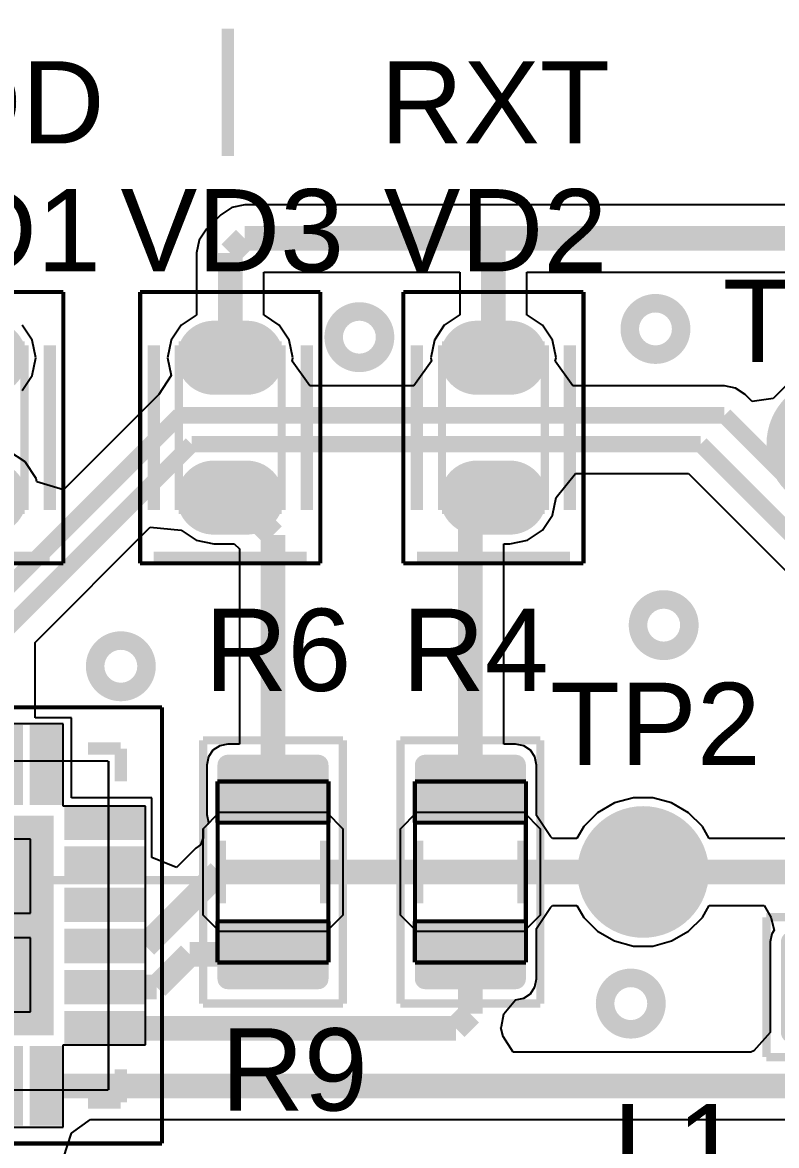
# Model space of a CAD drawing. Header units: inches. Extents: x 34 to 155, y 75 to 134.
# Drawn here: x 77.3 to 86.47, y 99.77 to 113.43 of the extents above; entities that cross this region are included whole.
import ezdxf

# ---------------------------------------------------------------- set-up
doc = ezdxf.new("R2010")
doc.units = ezdxf.units.IN
for name, color, linetype in [('Bottom Layer', 5, 'Continuous'), ('Bottom Solder', 6, 'Continuous'), ('Construction', 216, 'Continuous'), ('Mechanical 13', 56, 'Continuous'), ('Mechanical 15', 56, 'Continuous'), ('Top Layer', 1, 'Continuous'), ('Top Overlay', 2, 'Continuous'), ('Top Paste', 8, 'Continuous'), ('Top Solder', 216, 'Continuous')]:
    doc.layers.add(name, color=color, linetype=linetype)
doc.styles.add('Arial', font='', dxfattribs={"height": 0.2})
doc.styles.get('Arial').set_extended_font_data('Arial')

# ---------------------------------------------------------------- blocks, each defined once
blk = doc.blocks.new('LED_OA2013_080_090_1C2A_98')
at = {"layer": 'Top Layer'}
h = blk.add_hatch(color=1, dxfattribs=at)
edge = h.paths.add_edge_path()
edge.add_arc((-0.85, -0.2), 0.4, 180, 360)
edge.add_line((-0.45, -0.2), (-0.45, 0.2))
edge.add_arc((-0.85, 0.2), 0.4, 0, 180)
edge.add_line((-1.25, 0.2), (-1.25, -0.2))
h = blk.add_hatch(color=1, dxfattribs=at)
edge = h.paths.add_edge_path()
edge.add_arc((0.85, -0.2), 0.4, 180, 360)
edge.add_line((1.25, -0.2), (1.25, 0.2))
edge.add_arc((0.85, 0.2), 0.4, 0, 180)
edge.add_line((0.45, 0.2), (0.45, -0.2))
at = {"layer": 'Top Paste'}
h = blk.add_hatch(color=8, dxfattribs=at)
edge = h.paths.add_edge_path()
edge.add_arc((-0.85, -0.2), 0.4, 180, 360)
edge.add_line((-0.45, -0.2), (-0.45, 0.2))
edge.add_arc((-0.85, 0.2), 0.4, 0, 180)
edge.add_line((-1.25, 0.2), (-1.25, -0.2))
h = blk.add_hatch(color=8, dxfattribs=at)
edge = h.paths.add_edge_path()
edge.add_arc((0.85, -0.2), 0.4, 180, 360)
edge.add_line((1.25, -0.2), (1.25, 0.2))
edge.add_arc((0.85, 0.2), 0.4, 0, 180)
edge.add_line((0.45, 0.2), (0.45, -0.2))
at = {"layer": 'Top Solder'}
h = blk.add_hatch(color=216, dxfattribs=at)
edge = h.paths.add_edge_path()
edge.add_arc((-0.85, -0.2), 0.45, 180, 360)
edge.add_line((-0.4, -0.2), (-0.4, 0.2))
edge.add_arc((-0.85, 0.2), 0.45, 0, 180)
edge.add_line((-1.3, 0.2), (-1.3, -0.2))
h = blk.add_hatch(color=216, dxfattribs=at)
edge = h.paths.add_edge_path()
edge.add_arc((0.85, -0.2), 0.45, 180, 360)
edge.add_line((1.3, -0.2), (1.3, 0.2))
edge.add_arc((0.85, 0.2), 0.45, 0, 180)
edge.add_line((0.4, 0.2), (0.4, -0.2))
at = {"layer": 'Mechanical 13', "const_width": 0.1}
for points in [[(-1, -0.625), (-1, 0.625)], [(1, 0.625), (-1, 0.625)], [(0.85, -0.625), (0.85, 0.625)], [(1, -0.625), (1, 0.625)], [(1, -0.625), (-1, -0.625)]]:
    blk.add_lwpolyline(points, dxfattribs=at)
at = {"layer": 'Mechanical 15', "const_width": 0.05}
for points in [[(-1.65, -1.095), (-1.65, 1.095)], [(1.65, 1.095), (-1.65, 1.095)], [(1.65, -1.095), (1.65, 1.095)], [(1.65, -1.095), (-1.65, -1.095)]]:
    blk.add_lwpolyline(points, dxfattribs=at)
at = {"layer": 'Top Overlay', "const_width": 0.15}
for points in [[(1, 0.93), (-1, 0.93)], [(1.58, -0.93), (1.58, 0.93)], [(1, -0.93), (-1, -0.93)]]:
    blk.add_lwpolyline(points, dxfattribs=at)
blk = doc.blocks.new('LED_OA2013_080_090_1C2A_99')
at = {"layer": 'Top Layer'}
h = blk.add_hatch(color=1, dxfattribs=at)
edge = h.paths.add_edge_path()
edge.add_arc((-0.85, -0.2), 0.4, 180, 360)
edge.add_line((-0.45, -0.2), (-0.45, 0.2))
edge.add_arc((-0.85, 0.2), 0.4, 0, 180)
edge.add_line((-1.25, 0.2), (-1.25, -0.2))
h = blk.add_hatch(color=1, dxfattribs=at)
edge = h.paths.add_edge_path()
edge.add_arc((0.85, -0.2), 0.4, 180, 360)
edge.add_line((1.25, -0.2), (1.25, 0.2))
edge.add_arc((0.85, 0.2), 0.4, 0, 180)
edge.add_line((0.45, 0.2), (0.45, -0.2))
at = {"layer": 'Top Paste'}
h = blk.add_hatch(color=8, dxfattribs=at)
edge = h.paths.add_edge_path()
edge.add_arc((-0.85, -0.2), 0.4, 180, 360)
edge.add_line((-0.45, -0.2), (-0.45, 0.2))
edge.add_arc((-0.85, 0.2), 0.4, 0, 180)
edge.add_line((-1.25, 0.2), (-1.25, -0.2))
h = blk.add_hatch(color=8, dxfattribs=at)
edge = h.paths.add_edge_path()
edge.add_arc((0.85, -0.2), 0.4, 180, 360)
edge.add_line((1.25, -0.2), (1.25, 0.2))
edge.add_arc((0.85, 0.2), 0.4, 0, 180)
edge.add_line((0.45, 0.2), (0.45, -0.2))
at = {"layer": 'Top Solder'}
h = blk.add_hatch(color=216, dxfattribs=at)
edge = h.paths.add_edge_path()
edge.add_arc((-0.85, -0.2), 0.45, 180, 360)
edge.add_line((-0.4, -0.2), (-0.4, 0.2))
edge.add_arc((-0.85, 0.2), 0.45, 0, 180)
edge.add_line((-1.3, 0.2), (-1.3, -0.2))
h = blk.add_hatch(color=216, dxfattribs=at)
edge = h.paths.add_edge_path()
edge.add_arc((0.85, -0.2), 0.45, 180, 360)
edge.add_line((1.3, -0.2), (1.3, 0.2))
edge.add_arc((0.85, 0.2), 0.45, 0, 180)
edge.add_line((0.4, 0.2), (0.4, -0.2))
at = {"layer": 'Mechanical 13', "const_width": 0.1}
for points in [[(-1, -0.625), (-1, 0.625)], [(1, 0.625), (-1, 0.625)], [(0.85, -0.625), (0.85, 0.625)], [(1, -0.625), (1, 0.625)], [(1, -0.625), (-1, -0.625)]]:
    blk.add_lwpolyline(points, dxfattribs=at)
at = {"layer": 'Mechanical 15', "const_width": 0.05}
for points in [[(-1.65, -1.095), (-1.65, 1.095)], [(1.65, 1.095), (-1.65, 1.095)], [(1.65, -1.095), (1.65, 1.095)], [(1.65, -1.095), (-1.65, -1.095)]]:
    blk.add_lwpolyline(points, dxfattribs=at)
at = {"layer": 'Top Overlay', "const_width": 0.15}
for points in [[(1, 0.93), (-1, 0.93)], [(1.58, -0.93), (1.58, 0.93)], [(1, -0.93), (-1, -0.93)]]:
    blk.add_lwpolyline(points, dxfattribs=at)
blk = doc.blocks.new('LED_OA2013_080_090_1C2A_100')
at = {"layer": 'Top Layer'}
h = blk.add_hatch(color=1, dxfattribs=at)
edge = h.paths.add_edge_path()
edge.add_arc((-0.85, -0.2), 0.4, 180, 360)
edge.add_line((-0.45, -0.2), (-0.45, 0.2))
edge.add_arc((-0.85, 0.2), 0.4, 0, 180)
edge.add_line((-1.25, 0.2), (-1.25, -0.2))
h = blk.add_hatch(color=1, dxfattribs=at)
edge = h.paths.add_edge_path()
edge.add_arc((0.85, -0.2), 0.4, 180, 360)
edge.add_line((1.25, -0.2), (1.25, 0.2))
edge.add_arc((0.85, 0.2), 0.4, 0, 180)
edge.add_line((0.45, 0.2), (0.45, -0.2))
at = {"layer": 'Top Paste'}
h = blk.add_hatch(color=8, dxfattribs=at)
edge = h.paths.add_edge_path()
edge.add_arc((-0.85, -0.2), 0.4, 180, 360)
edge.add_line((-0.45, -0.2), (-0.45, 0.2))
edge.add_arc((-0.85, 0.2), 0.4, 0, 180)
edge.add_line((-1.25, 0.2), (-1.25, -0.2))
h = blk.add_hatch(color=8, dxfattribs=at)
edge = h.paths.add_edge_path()
edge.add_arc((0.85, -0.2), 0.4, 180, 360)
edge.add_line((1.25, -0.2), (1.25, 0.2))
edge.add_arc((0.85, 0.2), 0.4, 0, 180)
edge.add_line((0.45, 0.2), (0.45, -0.2))
at = {"layer": 'Top Solder'}
h = blk.add_hatch(color=216, dxfattribs=at)
edge = h.paths.add_edge_path()
edge.add_arc((-0.85, -0.2), 0.45, 180, 360)
edge.add_line((-0.4, -0.2), (-0.4, 0.2))
edge.add_arc((-0.85, 0.2), 0.45, 0, 180)
edge.add_line((-1.3, 0.2), (-1.3, -0.2))
h = blk.add_hatch(color=216, dxfattribs=at)
edge = h.paths.add_edge_path()
edge.add_arc((0.85, -0.2), 0.45, 180, 360)
edge.add_line((1.3, -0.2), (1.3, 0.2))
edge.add_arc((0.85, 0.2), 0.45, 0, 180)
edge.add_line((0.4, 0.2), (0.4, -0.2))
at = {"layer": 'Mechanical 13', "const_width": 0.1}
for points in [[(-1, -0.625), (-1, 0.625)], [(1, 0.625), (-1, 0.625)], [(0.85, -0.625), (0.85, 0.625)], [(1, -0.625), (1, 0.625)], [(1, -0.625), (-1, -0.625)]]:
    blk.add_lwpolyline(points, dxfattribs=at)
at = {"layer": 'Mechanical 15', "const_width": 0.05}
for points in [[(-1.65, -1.095), (-1.65, 1.095)], [(1.65, 1.095), (-1.65, 1.095)], [(1.65, -1.095), (1.65, 1.095)], [(1.65, -1.095), (-1.65, -1.095)]]:
    blk.add_lwpolyline(points, dxfattribs=at)
at = {"layer": 'Top Overlay', "const_width": 0.15}
for points in [[(1, 0.93), (-1, 0.93)], [(1.58, -0.93), (1.58, 0.93)], [(1, -0.93), (-1, -0.93)]]:
    blk.add_lwpolyline(points, dxfattribs=at)
blk = doc.blocks.new('T___P_____P___D1_5___105')
at = {"layer": 'Top Layer'}
h = blk.add_hatch(color=1, dxfattribs=at)
edge = h.paths.add_edge_path()
edge.add_arc((0, 0), 0.75, 0, 360)
at = {"layer": 'Top Solder'}
h = blk.add_hatch(color=216, dxfattribs=at)
edge = h.paths.add_edge_path()
edge.add_arc((0, 0), 0.8, 0, 360)
blk = doc.blocks.new('T___P_____P___D1_5___107')
at = {"layer": 'Top Layer'}
h = blk.add_hatch(color=1, dxfattribs=at)
edge = h.paths.add_edge_path()
edge.add_arc((0, 0), 0.75, 0, 360)
at = {"layer": 'Top Solder'}
h = blk.add_hatch(color=216, dxfattribs=at)
edge = h.paths.add_edge_path()
edge.add_arc((0, 0), 0.8, 0, 360)
blk = doc.blocks.new('RESC2012X70N_115')
at = {"layer": 'Mechanical 15'}
h = blk.add_hatch(color=56, dxfattribs=at)
edge = h.paths.add_edge_path()
edge.add_arc((0, 0), 0.127, 0, 360)
at = {"layer": 'Top Layer'}
h = blk.add_hatch(color=1, dxfattribs=at)
edge = h.paths.add_edge_path()
edge.add_arc((-1.3, -0.55), 0.1, 180, 270)
edge.add_line((-1.3, -0.65), (-0.7, -0.65))
edge.add_arc((-0.7, -0.55), 0.1, 270, 360)
edge.add_line((-0.6, -0.55), (-0.6, 0.55))
edge.add_arc((-0.7, 0.55), 0.1, 0, 90)
edge.add_line((-0.7, 0.65), (-1.3, 0.65))
edge.add_arc((-1.3, 0.55), 0.1, 90, 180)
edge.add_line((-1.4, 0.55), (-1.4, -0.55))
h = blk.add_hatch(color=1, dxfattribs=at)
edge = h.paths.add_edge_path()
edge.add_arc((0.7, -0.55), 0.1, 180, 270)
edge.add_line((0.7, -0.65), (1.3, -0.65))
edge.add_arc((1.3, -0.55), 0.1, 270, 360)
edge.add_line((1.4, -0.55), (1.4, 0.55))
edge.add_arc((1.3, 0.55), 0.1, 0, 90)
edge.add_line((1.3, 0.65), (0.7, 0.65))
edge.add_arc((0.7, 0.55), 0.1, 90, 180)
edge.add_line((0.6, 0.55), (0.6, -0.55))
at = {"layer": 'Top Paste'}
h = blk.add_hatch(color=8, dxfattribs=at)
edge = h.paths.add_edge_path()
edge.add_arc((-1.3, -0.55), 0.1, 180, 270)
edge.add_line((-1.3, -0.65), (-0.7, -0.65))
edge.add_arc((-0.7, -0.55), 0.1, 270, 360)
edge.add_line((-0.6, -0.55), (-0.6, 0.55))
edge.add_arc((-0.7, 0.55), 0.1, 0, 90)
edge.add_line((-0.7, 0.65), (-1.3, 0.65))
edge.add_arc((-1.3, 0.55), 0.1, 90, 180)
edge.add_line((-1.4, 0.55), (-1.4, -0.55))
h = blk.add_hatch(color=8, dxfattribs=at)
edge = h.paths.add_edge_path()
edge.add_arc((0.7, -0.55), 0.1, 180, 270)
edge.add_line((0.7, -0.65), (1.3, -0.65))
edge.add_arc((1.3, -0.55), 0.1, 270, 360)
edge.add_line((1.4, -0.55), (1.4, 0.55))
edge.add_arc((1.3, 0.55), 0.1, 0, 90)
edge.add_line((1.3, 0.65), (0.7, 0.65))
edge.add_arc((0.7, 0.55), 0.1, 90, 180)
edge.add_line((0.6, 0.55), (0.6, -0.55))
at = {"layer": 'Top Solder'}
h = blk.add_hatch(color=216, dxfattribs=at)
edge = h.paths.add_edge_path()
edge.add_arc((-1.3, -0.55), 0.125, 180, 270)
edge.add_line((-1.3, -0.675), (-0.7, -0.675))
edge.add_arc((-0.7, -0.55), 0.125, 270, 360)
edge.add_line((-0.575, -0.55), (-0.575, 0.55))
edge.add_arc((-0.7, 0.55), 0.125, 0, 90)
edge.add_line((-0.7, 0.675), (-1.3, 0.675))
edge.add_arc((-1.3, 0.55), 0.125, 90, 180)
edge.add_line((-1.425, 0.55), (-1.425, -0.55))
h = blk.add_hatch(color=216, dxfattribs=at)
edge = h.paths.add_edge_path()
edge.add_arc((0.7, -0.55), 0.125, 180, 270)
edge.add_line((0.7, -0.675), (1.3, -0.675))
edge.add_arc((1.3, -0.55), 0.125, 270, 360)
edge.add_line((1.425, -0.55), (1.425, 0.55))
edge.add_arc((1.3, 0.55), 0.125, 0, 90)
edge.add_line((1.3, 0.675), (0.7, 0.675))
edge.add_arc((0.7, 0.55), 0.125, 90, 180)
edge.add_line((0.575, 0.55), (0.575, -0.55))
at = {"layer": 'Mechanical 13', "const_width": 0.05}
for points in [[(-1.1, 0.675), (-1.1, -0.675)], [(-1.1, 0.675), (-0.6, 0.675)], [(-0.6, 0.675), (-0.6, -0.675)], [(0.6, 0.674), (-0.6, 0.674)], [(0.6, 0.674), (-0.6, 0.674)], [(0.6, 0.675), (0.6, -0.675)], [(0.6, 0.675), (1.1, 0.675)], [(1.1, 0.675), (1.1, -0.675)], [(-1.1, -0.675), (-0.6, -0.675)], [(0.6, -0.674), (-0.6, -0.674)], [(-0.6, -0.674), (0.6, -0.674)], [(0.6, -0.675), (1.1, -0.675)]]:
    blk.add_lwpolyline(points, dxfattribs=at)
at = {"layer": 'Mechanical 15', "const_width": 0.1}
for points in [[(-1.6, 0.85), (-1.6, -0.85)], [(-1.6, 0.85), (1.6, 0.85)], [(1.6, 0.85), (1.6, -0.85)], [(-1.6, -0.85), (1.6, -0.85)]]:
    blk.add_lwpolyline(points, dxfattribs=at)
at = {"layer": 'Top Layer'}
for p, q in [((-0.725, 0.65), (-0.525, 0.85)), ((-0.525, 0.85), (0.525, 0.85)), ((0.525, 0.85), (0.725, 0.65)), ((-0.725, -0.65), (-0.725, 0.65)), ((0.725, 0.65), (0.725, -0.65)), ((-0.525, -0.85), (-0.725, -0.65)), ((0.725, -0.65), (0.525, -0.85)), ((0.525, -0.85), (-0.525, -0.85))]:
    blk.add_line(p, q, dxfattribs=at)
at = {"layer": 'Top Overlay', "const_width": 0.127}
for points in [[(-0.381, 0.635), (0.381, 0.635)], [(-0.381, -0.635), (0.381, -0.635)]]:
    blk.add_lwpolyline(points, dxfattribs=at)
blk = doc.blocks.new('RESC2012X70N_116')
at = {"layer": 'Mechanical 15'}
h = blk.add_hatch(color=56, dxfattribs=at)
edge = h.paths.add_edge_path()
edge.add_arc((0, 0), 0.127, 0, 360)
at = {"layer": 'Top Layer'}
h = blk.add_hatch(color=1, dxfattribs=at)
edge = h.paths.add_edge_path()
edge.add_arc((-1.3, -0.55), 0.1, 180, 270)
edge.add_line((-1.3, -0.65), (-0.7, -0.65))
edge.add_arc((-0.7, -0.55), 0.1, 270, 360)
edge.add_line((-0.6, -0.55), (-0.6, 0.55))
edge.add_arc((-0.7, 0.55), 0.1, 0, 90)
edge.add_line((-0.7, 0.65), (-1.3, 0.65))
edge.add_arc((-1.3, 0.55), 0.1, 90, 180)
edge.add_line((-1.4, 0.55), (-1.4, -0.55))
h = blk.add_hatch(color=1, dxfattribs=at)
edge = h.paths.add_edge_path()
edge.add_arc((0.7, -0.55), 0.1, 180, 270)
edge.add_line((0.7, -0.65), (1.3, -0.65))
edge.add_arc((1.3, -0.55), 0.1, 270, 360)
edge.add_line((1.4, -0.55), (1.4, 0.55))
edge.add_arc((1.3, 0.55), 0.1, 0, 90)
edge.add_line((1.3, 0.65), (0.7, 0.65))
edge.add_arc((0.7, 0.55), 0.1, 90, 180)
edge.add_line((0.6, 0.55), (0.6, -0.55))
at = {"layer": 'Top Paste'}
h = blk.add_hatch(color=8, dxfattribs=at)
edge = h.paths.add_edge_path()
edge.add_arc((-1.3, -0.55), 0.1, 180, 270)
edge.add_line((-1.3, -0.65), (-0.7, -0.65))
edge.add_arc((-0.7, -0.55), 0.1, 270, 360)
edge.add_line((-0.6, -0.55), (-0.6, 0.55))
edge.add_arc((-0.7, 0.55), 0.1, 0, 90)
edge.add_line((-0.7, 0.65), (-1.3, 0.65))
edge.add_arc((-1.3, 0.55), 0.1, 90, 180)
edge.add_line((-1.4, 0.55), (-1.4, -0.55))
h = blk.add_hatch(color=8, dxfattribs=at)
edge = h.paths.add_edge_path()
edge.add_arc((0.7, -0.55), 0.1, 180, 270)
edge.add_line((0.7, -0.65), (1.3, -0.65))
edge.add_arc((1.3, -0.55), 0.1, 270, 360)
edge.add_line((1.4, -0.55), (1.4, 0.55))
edge.add_arc((1.3, 0.55), 0.1, 0, 90)
edge.add_line((1.3, 0.65), (0.7, 0.65))
edge.add_arc((0.7, 0.55), 0.1, 90, 180)
edge.add_line((0.6, 0.55), (0.6, -0.55))
at = {"layer": 'Top Solder'}
h = blk.add_hatch(color=216, dxfattribs=at)
edge = h.paths.add_edge_path()
edge.add_arc((-1.3, -0.55), 0.125, 180, 270)
edge.add_line((-1.3, -0.675), (-0.7, -0.675))
edge.add_arc((-0.7, -0.55), 0.125, 270, 360)
edge.add_line((-0.575, -0.55), (-0.575, 0.55))
edge.add_arc((-0.7, 0.55), 0.125, 0, 90)
edge.add_line((-0.7, 0.675), (-1.3, 0.675))
edge.add_arc((-1.3, 0.55), 0.125, 90, 180)
edge.add_line((-1.425, 0.55), (-1.425, -0.55))
h = blk.add_hatch(color=216, dxfattribs=at)
edge = h.paths.add_edge_path()
edge.add_arc((0.7, -0.55), 0.125, 180, 270)
edge.add_line((0.7, -0.675), (1.3, -0.675))
edge.add_arc((1.3, -0.55), 0.125, 270, 360)
edge.add_line((1.425, -0.55), (1.425, 0.55))
edge.add_arc((1.3, 0.55), 0.125, 0, 90)
edge.add_line((1.3, 0.675), (0.7, 0.675))
edge.add_arc((0.7, 0.55), 0.125, 90, 180)
edge.add_line((0.575, 0.55), (0.575, -0.55))
at = {"layer": 'Mechanical 13', "const_width": 0.05}
for points in [[(-1.1, -0.675), (-1.1, 0.675)], [(-1.1, 0.675), (-0.6, 0.675)], [(-0.6, -0.675), (-0.6, 0.675)], [(-0.6, 0.674), (0.6, 0.674)], [(-0.6, 0.674), (0.6, 0.674)], [(0.6, -0.675), (0.6, 0.675)], [(0.6, 0.675), (1.1, 0.675)], [(1.1, -0.675), (1.1, 0.675)], [(-1.1, -0.675), (-0.6, -0.675)], [(-0.6, -0.674), (0.6, -0.674)], [(-0.6, -0.674), (0.6, -0.674)], [(0.6, -0.675), (1.1, -0.675)]]:
    blk.add_lwpolyline(points, dxfattribs=at)
at = {"layer": 'Mechanical 15', "const_width": 0.1}
for points in [[(-1.6, -0.85), (-1.6, 0.85)], [(-1.6, 0.85), (1.6, 0.85)], [(1.6, -0.85), (1.6, 0.85)], [(-1.6, -0.85), (1.6, -0.85)]]:
    blk.add_lwpolyline(points, dxfattribs=at)
at = {"layer": 'Top Layer'}
for p, q in [((-0.725, 0.65), (-0.525, 0.85)), ((-0.525, 0.85), (0.525, 0.85)), ((0.525, 0.85), (0.725, 0.65)), ((-0.725, -0.65), (-0.725, 0.65)), ((0.725, 0.65), (0.725, -0.65)), ((-0.525, -0.85), (-0.725, -0.65)), ((0.725, -0.65), (0.525, -0.85)), ((0.525, -0.85), (-0.525, -0.85))]:
    blk.add_line(p, q, dxfattribs=at)
at = {"layer": 'Top Overlay', "const_width": 0.127}
for points in [[(-0.381, 0.635), (0.381, 0.635)], [(-0.381, -0.635), (0.381, -0.635)]]:
    blk.add_lwpolyline(points, dxfattribs=at)
blk = doc.blocks.new('RESC2012X70N_117')
at = {"layer": 'Mechanical 15'}
h = blk.add_hatch(color=56, dxfattribs=at)
edge = h.paths.add_edge_path()
edge.add_arc((0, 0), 0.127, 0, 360)
at = {"layer": 'Top Layer'}
h = blk.add_hatch(color=1, dxfattribs=at)
edge = h.paths.add_edge_path()
edge.add_arc((-1.3, -0.55), 0.1, 180, 270)
edge.add_line((-1.3, -0.65), (-0.7, -0.65))
edge.add_arc((-0.7, -0.55), 0.1, 270, 360)
edge.add_line((-0.6, -0.55), (-0.6, 0.55))
edge.add_arc((-0.7, 0.55), 0.1, 0, 90)
edge.add_line((-0.7, 0.65), (-1.3, 0.65))
edge.add_arc((-1.3, 0.55), 0.1, 90, 180)
edge.add_line((-1.4, 0.55), (-1.4, -0.55))
h = blk.add_hatch(color=1, dxfattribs=at)
edge = h.paths.add_edge_path()
edge.add_arc((0.7, -0.55), 0.1, 180, 270)
edge.add_line((0.7, -0.65), (1.3, -0.65))
edge.add_arc((1.3, -0.55), 0.1, 270, 360)
edge.add_line((1.4, -0.55), (1.4, 0.55))
edge.add_arc((1.3, 0.55), 0.1, 0, 90)
edge.add_line((1.3, 0.65), (0.7, 0.65))
edge.add_arc((0.7, 0.55), 0.1, 90, 180)
edge.add_line((0.6, 0.55), (0.6, -0.55))
at = {"layer": 'Top Paste'}
h = blk.add_hatch(color=8, dxfattribs=at)
edge = h.paths.add_edge_path()
edge.add_arc((-1.3, -0.55), 0.1, 180, 270)
edge.add_line((-1.3, -0.65), (-0.7, -0.65))
edge.add_arc((-0.7, -0.55), 0.1, 270, 360)
edge.add_line((-0.6, -0.55), (-0.6, 0.55))
edge.add_arc((-0.7, 0.55), 0.1, 0, 90)
edge.add_line((-0.7, 0.65), (-1.3, 0.65))
edge.add_arc((-1.3, 0.55), 0.1, 90, 180)
edge.add_line((-1.4, 0.55), (-1.4, -0.55))
h = blk.add_hatch(color=8, dxfattribs=at)
edge = h.paths.add_edge_path()
edge.add_arc((0.7, -0.55), 0.1, 180, 270)
edge.add_line((0.7, -0.65), (1.3, -0.65))
edge.add_arc((1.3, -0.55), 0.1, 270, 360)
edge.add_line((1.4, -0.55), (1.4, 0.55))
edge.add_arc((1.3, 0.55), 0.1, 0, 90)
edge.add_line((1.3, 0.65), (0.7, 0.65))
edge.add_arc((0.7, 0.55), 0.1, 90, 180)
edge.add_line((0.6, 0.55), (0.6, -0.55))
at = {"layer": 'Top Solder'}
h = blk.add_hatch(color=216, dxfattribs=at)
edge = h.paths.add_edge_path()
edge.add_arc((-1.3, -0.55), 0.125, 180, 270)
edge.add_line((-1.3, -0.675), (-0.7, -0.675))
edge.add_arc((-0.7, -0.55), 0.125, 270, 360)
edge.add_line((-0.575, -0.55), (-0.575, 0.55))
edge.add_arc((-0.7, 0.55), 0.125, 0, 90)
edge.add_line((-0.7, 0.675), (-1.3, 0.675))
edge.add_arc((-1.3, 0.55), 0.125, 90, 180)
edge.add_line((-1.425, 0.55), (-1.425, -0.55))
h = blk.add_hatch(color=216, dxfattribs=at)
edge = h.paths.add_edge_path()
edge.add_arc((0.7, -0.55), 0.125, 180, 270)
edge.add_line((0.7, -0.675), (1.3, -0.675))
edge.add_arc((1.3, -0.55), 0.125, 270, 360)
edge.add_line((1.425, -0.55), (1.425, 0.55))
edge.add_arc((1.3, 0.55), 0.125, 0, 90)
edge.add_line((1.3, 0.675), (0.7, 0.675))
edge.add_arc((0.7, 0.55), 0.125, 90, 180)
edge.add_line((0.575, 0.55), (0.575, -0.55))
at = {"layer": 'Mechanical 13', "const_width": 0.05}
for points in [[(-1.1, 0.675), (-1.1, -0.675)], [(-1.1, 0.675), (-0.6, 0.675)], [(-0.6, 0.675), (-0.6, -0.675)], [(0.6, 0.674), (-0.6, 0.674)], [(0.6, 0.674), (-0.6, 0.674)], [(0.6, 0.675), (0.6, -0.675)], [(0.6, 0.675), (1.1, 0.675)], [(1.1, 0.675), (1.1, -0.675)], [(-1.1, -0.675), (-0.6, -0.675)], [(0.6, -0.674), (-0.6, -0.674)], [(-0.6, -0.674), (0.6, -0.674)], [(0.6, -0.675), (1.1, -0.675)]]:
    blk.add_lwpolyline(points, dxfattribs=at)
at = {"layer": 'Mechanical 15', "const_width": 0.1}
for points in [[(-1.6, 0.85), (-1.6, -0.85)], [(-1.6, 0.85), (1.6, 0.85)], [(1.6, 0.85), (1.6, -0.85)], [(-1.6, -0.85), (1.6, -0.85)]]:
    blk.add_lwpolyline(points, dxfattribs=at)
at = {"layer": 'Top Layer'}
for p, q in [((-0.725, 0.65), (-0.525, 0.85)), ((-0.525, 0.85), (0.525, 0.85)), ((0.525, 0.85), (0.725, 0.65)), ((-0.725, -0.65), (-0.725, 0.65)), ((0.725, 0.65), (0.725, -0.65)), ((-0.525, -0.85), (-0.725, -0.65)), ((0.725, -0.65), (0.525, -0.85)), ((0.525, -0.85), (-0.525, -0.85))]:
    blk.add_line(p, q, dxfattribs=at)
at = {"layer": 'Top Overlay', "const_width": 0.127}
for points in [[(-0.381, 0.635), (0.381, 0.635)], [(-0.381, -0.635), (0.381, -0.635)]]:
    blk.add_lwpolyline(points, dxfattribs=at)
blk = doc.blocks.new('CP2102N_A02_GQFN24_DS15_122')
at = {"layer": 'Top Layer'}
for points in [[(-1.4, 2.375), (-1.1, 2.375), (-1.1, 1.525), (-1.4, 1.525)], [(-0.9, 2.375), (-0.6, 2.375), (-0.6, 1.525), (-0.9, 1.525)], [(-0.4, 2.375), (-0.1, 2.375), (-0.1, 1.525), (-0.4, 1.525)], [(0.1, 2.375), (0.4, 2.375), (0.4, 1.525), (0.1, 1.525)], [(0.6, 2.375), (0.9, 2.375), (0.9, 1.525), (0.6, 1.525)], [(1.1, 2.375), (1.4, 2.375), (1.4, 1.525), (1.1, 1.525)], [(-2.375, 1.4), (-1.525, 1.4), (-1.525, 1.1), (-2.375, 1.1)], [(1.525, 1.4), (2.375, 1.4), (2.375, 1.1), (1.525, 1.1)], [(-1.275, 1.025), (-1.025, 1.275), (-0.775, 1.025), (-1.025, 0.775)], [(-1.025, 1.275), (1.275, 1.275), (1.275, -1.275), (-1.025, -1.275)], [(-1.275, 1.025), (1.275, 1.025), (1.275, -1.275), (-1.275, -1.275)], [(-2.375, 0.9), (-1.525, 0.9), (-1.525, 0.6), (-2.375, 0.6)], [(1.525, 0.9), (2.375, 0.9), (2.375, 0.6), (1.525, 0.6)], [(-2.375, 0.4), (-1.525, 0.4), (-1.525, 0.1), (-2.375, 0.1)], [(1.525, 0.4), (2.375, 0.4), (2.375, 0.1), (1.525, 0.1)], [(-2.375, -0.1), (-1.525, -0.1), (-1.525, -0.4), (-2.375, -0.4)], [(1.525, -0.1), (2.375, -0.1), (2.375, -0.4), (1.525, -0.4)], [(-2.375, -0.6), (-1.525, -0.6), (-1.525, -0.9), (-2.375, -0.9)], [(1.525, -0.6), (2.375, -0.6), (2.375, -0.9), (1.525, -0.9)], [(-2.375, -1.1), (-1.525, -1.1), (-1.525, -1.4), (-2.375, -1.4)], [(1.525, -1.1), (2.375, -1.1), (2.375, -1.4), (1.525, -1.4)], [(-1.4, -1.525), (-1.1, -1.525), (-1.1, -2.375), (-1.4, -2.375)], [(-0.9, -1.525), (-0.6, -1.525), (-0.6, -2.375), (-0.9, -2.375)], [(-0.4, -1.525), (-0.1, -1.525), (-0.1, -2.375), (-0.4, -2.375)], [(0.1, -1.525), (0.4, -1.525), (0.4, -2.375), (0.1, -2.375)], [(0.6, -1.525), (0.9, -1.525), (0.9, -2.375), (0.6, -2.375)], [(1.1, -1.525), (1.4, -1.525), (1.4, -2.375), (1.1, -2.375)]]:
    blk.add_hatch(color=1, dxfattribs=at).paths.add_polyline_path(points)
at = {"layer": 'Top Paste'}
for points in [[(-1.4, 2.375), (-1.1, 2.375), (-1.1, 1.525), (-1.4, 1.525)], [(-0.9, 2.375), (-0.6, 2.375), (-0.6, 1.525), (-0.9, 1.525)], [(-0.4, 2.375), (-0.1, 2.375), (-0.1, 1.525), (-0.4, 1.525)], [(0.1, 2.375), (0.4, 2.375), (0.4, 1.525), (0.1, 1.525)], [(0.6, 2.375), (0.9, 2.375), (0.9, 1.525), (0.6, 1.525)], [(1.1, 2.375), (1.4, 2.375), (1.4, 1.525), (1.1, 1.525)], [(-2.375, 1.4), (-1.525, 1.4), (-1.525, 1.1), (-2.375, 1.1)], [(1.525, 1.4), (2.375, 1.4), (2.375, 1.1), (1.525, 1.1)], [(-2.375, 0.9), (-1.525, 0.9), (-1.525, 0.6), (-2.375, 0.6)], [(1.525, 0.9), (2.375, 0.9), (2.375, 0.6), (1.525, 0.6)], [(-2.375, 0.4), (-1.525, 0.4), (-1.525, 0.1), (-2.375, 0.1)], [(1.525, 0.4), (2.375, 0.4), (2.375, 0.1), (1.525, 0.1)], [(-2.375, -0.1), (-1.525, -0.1), (-1.525, -0.4), (-2.375, -0.4)], [(1.525, -0.1), (2.375, -0.1), (2.375, -0.4), (1.525, -0.4)], [(-2.375, -0.6), (-1.525, -0.6), (-1.525, -0.9), (-2.375, -0.9)], [(1.525, -0.6), (2.375, -0.6), (2.375, -0.9), (1.525, -0.9)], [(-2.375, -1.1), (-1.525, -1.1), (-1.525, -1.4), (-2.375, -1.4)], [(1.525, -1.1), (2.375, -1.1), (2.375, -1.4), (1.525, -1.4)], [(-1.4, -1.525), (-1.1, -1.525), (-1.1, -2.375), (-1.4, -2.375)], [(-0.9, -1.525), (-0.6, -1.525), (-0.6, -2.375), (-0.9, -2.375)], [(-0.4, -1.525), (-0.1, -1.525), (-0.1, -2.375), (-0.4, -2.375)], [(0.1, -1.525), (0.4, -1.525), (0.4, -2.375), (0.1, -2.375)], [(0.6, -1.525), (0.9, -1.525), (0.9, -2.375), (0.6, -2.375)], [(1.1, -1.525), (1.4, -1.525), (1.4, -2.375), (1.1, -2.375)]]:
    blk.add_hatch(color=8, dxfattribs=at).paths.add_polyline_path(points)
at = {"layer": 'Top Solder'}
for points in [[(-1.46, 2.435), (-1.04, 2.435), (-1.04, 1.465), (-1.46, 1.465)], [(-0.96, 2.435), (-0.54, 2.435), (-0.54, 1.465), (-0.96, 1.465)], [(-0.46, 2.435), (-0.04, 2.435), (-0.04, 1.465), (-0.46, 1.465)], [(0.04, 2.435), (0.46, 2.435), (0.46, 1.465), (0.04, 1.465)], [(0.54, 2.435), (0.96, 2.435), (0.96, 1.465), (0.54, 1.465)], [(1.04, 2.435), (1.46, 2.435), (1.46, 1.465), (1.04, 1.465)], [(-2.435, 1.46), (-1.465, 1.46), (-1.465, 1.04), (-2.435, 1.04)], [(1.465, 1.46), (2.435, 1.46), (2.435, 1.04), (1.465, 1.04)], [(-1.36, 1.025), (-1.025, 1.36), (-0.69, 1.025), (-1.025, 0.69)], [(-1.085, 1.335), (1.335, 1.335), (1.335, -1.335), (-1.085, -1.335)], [(-2.435, 0.96), (-1.465, 0.96), (-1.465, 0.54), (-2.435, 0.54)], [(-1.335, 1.085), (1.335, 1.085), (1.335, -1.335), (-1.335, -1.335)], [(1.465, 0.96), (2.435, 0.96), (2.435, 0.54), (1.465, 0.54)], [(-2.435, 0.46), (-1.465, 0.46), (-1.465, 0.04), (-2.435, 0.04)], [(1.465, 0.46), (2.435, 0.46), (2.435, 0.04), (1.465, 0.04)], [(-2.435, -0.04), (-1.465, -0.04), (-1.465, -0.46), (-2.435, -0.46)], [(1.465, -0.04), (2.435, -0.04), (2.435, -0.46), (1.465, -0.46)], [(-2.435, -0.54), (-1.465, -0.54), (-1.465, -0.96), (-2.435, -0.96)], [(1.465, -0.54), (2.435, -0.54), (2.435, -0.96), (1.465, -0.96)], [(-2.435, -1.04), (-1.465, -1.04), (-1.465, -1.46), (-2.435, -1.46)], [(1.465, -1.04), (2.435, -1.04), (2.435, -1.46), (1.465, -1.46)], [(-1.46, -1.465), (-1.04, -1.465), (-1.04, -2.435), (-1.46, -2.435)], [(-0.96, -1.465), (-0.54, -1.465), (-0.54, -2.435), (-0.96, -2.435)], [(-0.46, -1.465), (-0.04, -1.465), (-0.04, -2.435), (-0.46, -2.435)], [(0.04, -1.465), (0.46, -1.465), (0.46, -2.435), (0.04, -2.435)], [(0.54, -1.465), (0.96, -1.465), (0.96, -2.435), (0.54, -2.435)], [(1.04, -1.465), (1.46, -1.465), (1.46, -2.435), (1.04, -2.435)]]:
    blk.add_hatch(color=216, dxfattribs=at).paths.add_polyline_path(points)
at = {"layer": 'Mechanical 13', "const_width": 0.0254}
for points in [[(-2, -2), (-2, 2)], [(-2, 2), (2, 2)], [(-2, 0.73), (-0.73, 2)], [(2, -2), (2, 2)], [(-2, -2), (2, -2)]]:
    blk.add_lwpolyline(points, dxfattribs=at)
at = {"layer": 'Mechanical 13'}
for points, const_width in [([(-1.803, 1.25, 1), (-1.955, 1.25, 1)], 0.0254), ([(-1.962, 1.25, 1), (-1.949, 1.25, 1)], 0.0127), ([(-1.809, 1.25, 1), (-1.796, 1.25, 1)], 0.0127)]:
    blk.add_lwpolyline(points, format="xyb", close=True, dxfattribs=dict(at, const_width=const_width))
at = {"layer": 'Mechanical 15', "const_width": 0.05}
for points in [[(-2.65, -2.65), (-2.65, 2.65)], [(-2.65, 2.65), (2.65, 2.65)], [(2.65, -2.65), (2.65, 2.65)], [(-2.65, -2.65), (2.65, -2.65)]]:
    blk.add_lwpolyline(points, dxfattribs=at)
at = {"layer": 'Top Overlay'}
for points, const_width in [([(-2.025, 2.15, 1), (-2.275, 2.15, 1)], 0.25), ([(-2.338, 2.15, 1), (-2.213, 2.15, 1)], 0.125), ([(-2.087, 2.15, 1), (-1.963, 2.15, 1)], 0.125)]:
    blk.add_lwpolyline(points, format="xyb", close=True, dxfattribs=dict(at, const_width=const_width))
at = {"layer": 'Top Overlay', "const_width": 0.15}
for points in [[(1.75, 2.15), (2.15, 2.15)], [(2.15, 1.75), (2.15, 2.15)], [(-2.15, -2.15), (-2.15, -1.75)], [(2.15, -2.15), (2.15, -1.75)], [(-2.15, -2.15), (-1.75, -2.15)], [(1.75, -2.15), (2.15, -2.15)]]:
    blk.add_lwpolyline(points, dxfattribs=at)
at = {"layer": 'Top Paste'}
for p, q in [((-0.15, 1.05), (-1.05, 1.05)), ((-1.05, 1.05), (-1.05, 0.15)), ((-0.15, 0.15), (-0.15, 1.05)), ((1.05, 1.05), (0.15, 1.05)), ((0.15, 1.05), (0.15, 0.15)), ((1.05, 0.15), (1.05, 1.05)), ((-1.05, 0.15), (-0.15, 0.15)), ((0.15, 0.15), (1.05, 0.15)), ((-0.15, -0.15), (-1.05, -0.15)), ((-1.05, -0.15), (-1.05, -1.05)), ((-0.15, -1.05), (-0.15, -0.15)), ((1.05, -0.15), (0.15, -0.15)), ((0.15, -0.15), (0.15, -1.05)), ((1.05, -1.05), (1.05, -0.15)), ((-1.05, -1.05), (-0.15, -1.05)), ((0.15, -1.05), (1.05, -1.05))]:
    blk.add_line(p, q, dxfattribs=at)
at = {"layer": 'Mechanical 13', "style": 'Arial'}
blk.add_text('D3', height=1.27, dxfattribs=at).set_placement((-3.493, -0.635))

msp = doc.modelspace()

# ---------------------------------------------------------------- hatches: boundary and pattern name
at = {"layer": 'Bottom Layer'}
h = msp.add_hatch(color=5, dxfattribs=at)
edge = h.paths.add_edge_path()
edge.add_arc((85, 109.7), 0.4, 0, 360)
edge = h.paths.add_edge_path(flags=0)
edge.add_arc((85, 109.7), 0.2, 0, 360)
h = msp.add_hatch(color=5, dxfattribs=at)
edge = h.paths.add_edge_path()
edge.add_arc((81.4, 109.6), 0.4, 0, 360)
edge = h.paths.add_edge_path(flags=0)
edge.add_arc((81.4, 109.6), 0.2, 0, 360)
h = msp.add_hatch(color=5, dxfattribs=at)
edge = h.paths.add_edge_path()
edge.add_arc((85.1, 106.1), 0.4, 0, 360)
edge = h.paths.add_edge_path(flags=0)
edge.add_arc((85.1, 106.1), 0.2, 0, 360)
h = msp.add_hatch(color=5, dxfattribs=at)
edge = h.paths.add_edge_path()
edge.add_arc((78.5, 105.6), 0.4, 0, 360)
edge = h.paths.add_edge_path(flags=0)
edge.add_arc((78.5, 105.6), 0.2, 0, 360)
h = msp.add_hatch(color=5, dxfattribs=at)
edge = h.paths.add_edge_path()
edge.add_arc((84.7, 101.5), 0.4, 0, 360)
edge = h.paths.add_edge_path(flags=0)
edge.add_arc((84.7, 101.5), 0.2, 0, 360)
at = {"layer": 'Bottom Solder'}
h = msp.add_hatch(color=6, dxfattribs=at)
edge = h.paths.add_edge_path()
edge.add_arc((81.4, 109.6), 0.425, 0, 360)
edge = h.paths.add_edge_path(flags=0)
edge.add_arc((81.4, 109.6), 0.2, 0, 360)
h = msp.add_hatch(color=6, dxfattribs=at)
edge = h.paths.add_edge_path()
edge.add_arc((85, 109.7), 0.425, 0, 360)
edge = h.paths.add_edge_path(flags=0)
edge.add_arc((85, 109.7), 0.2, 0, 360)
h = msp.add_hatch(color=6, dxfattribs=at)
edge = h.paths.add_edge_path()
edge.add_arc((85.1, 106.1), 0.425, 0, 360)
edge = h.paths.add_edge_path(flags=0)
edge.add_arc((85.1, 106.1), 0.2, 0, 360)
h = msp.add_hatch(color=6, dxfattribs=at)
edge = h.paths.add_edge_path()
edge.add_arc((78.5, 105.6), 0.425, 0, 360)
edge = h.paths.add_edge_path(flags=0)
edge.add_arc((78.5, 105.6), 0.2, 0, 360)
h = msp.add_hatch(color=6, dxfattribs=at)
edge = h.paths.add_edge_path()
edge.add_arc((84.7, 101.5), 0.425, 0, 360)
edge = h.paths.add_edge_path(flags=0)
edge.add_arc((84.7, 101.5), 0.2, 0, 360)
at = {"layer": 'Top Layer'}
h = msp.add_hatch(color=1, dxfattribs=at)
edge = h.paths.add_edge_path()
edge.add_arc((85, 109.7), 0.4, 0, 360)
edge = h.paths.add_edge_path(flags=0)
edge.add_arc((85, 109.7), 0.2, 0, 360)
h = msp.add_hatch(color=1, dxfattribs=at)
edge = h.paths.add_edge_path()
edge.add_arc((81.4, 109.6), 0.4, 0, 360)
edge = h.paths.add_edge_path(flags=0)
edge.add_arc((81.4, 109.6), 0.2, 0, 360)
h = msp.add_hatch(color=1, dxfattribs=at)
edge = h.paths.add_edge_path()
edge.add_arc((85.1, 106.1), 0.4, 0, 360)
edge = h.paths.add_edge_path(flags=0)
edge.add_arc((85.1, 106.1), 0.2, 0, 360)
h = msp.add_hatch(color=1, dxfattribs=at)
edge = h.paths.add_edge_path()
edge.add_arc((78.5, 105.6), 0.4, 0, 360)
edge = h.paths.add_edge_path(flags=0)
edge.add_arc((78.5, 105.6), 0.2, 0, 360)
h = msp.add_hatch(color=1, dxfattribs=at)
edge = h.paths.add_edge_path()
edge.add_arc((84.7, 101.5), 0.4, 0, 360)
edge = h.paths.add_edge_path(flags=0)
edge.add_arc((84.7, 101.5), 0.2, 0, 360)
at = {"layer": 'Top Solder'}
h = msp.add_hatch(color=216, dxfattribs=at)
edge = h.paths.add_edge_path()
edge.add_arc((81.4, 109.6), 0.425, 0, 360)
edge = h.paths.add_edge_path(flags=0)
edge.add_arc((81.4, 109.6), 0.2, 0, 360)
h = msp.add_hatch(color=216, dxfattribs=at)
edge = h.paths.add_edge_path()
edge.add_arc((85, 109.7), 0.425, 0, 360)
edge = h.paths.add_edge_path(flags=0)
edge.add_arc((85, 109.7), 0.2, 0, 360)
h = msp.add_hatch(color=216, dxfattribs=at)
edge = h.paths.add_edge_path()
edge.add_arc((85.1, 106.1), 0.425, 0, 360)
edge = h.paths.add_edge_path(flags=0)
edge.add_arc((85.1, 106.1), 0.2, 0, 360)
h = msp.add_hatch(color=216, dxfattribs=at)
edge = h.paths.add_edge_path()
edge.add_arc((78.5, 105.6), 0.425, 0, 360)
edge = h.paths.add_edge_path(flags=0)
edge.add_arc((78.5, 105.6), 0.2, 0, 360)
h = msp.add_hatch(color=216, dxfattribs=at)
edge = h.paths.add_edge_path()
edge.add_arc((84.7, 101.5), 0.425, 0, 360)
edge = h.paths.add_edge_path(flags=0)
edge.add_arc((84.7, 101.5), 0.2, 0, 360)

# ---------------------------------------------------------------- linework, layer by layer
at = {"layer": 'Construction', "const_width": 0.1}
msp.add_lwpolyline([(50, 103), (140, 103)], dxfattribs=at)
at = {"layer": 'Top Layer'}
for p, q in [((79.85, 111.177), (79.717, 111.088)), ((80.006, 111.208), (79.85, 111.177)), ((83.05, 111.208), (80.006, 111.208)), ((80.006, 111.208), (80.006, 111.208)), ((91.25, 111.208), (83.05, 111.208)), ((83.05, 111.208), (83.05, 111.208)), ((83.05, 111.208), (83.05, 111.208)), ((79.717, 111.088), (79.542, 110.913)), ((79.717, 111.088), (79.717, 111.088)), ((79.542, 110.913), (79.453, 110.78)), ((79.453, 110.78), (79.422, 110.624)), ((79.422, 110.624), (79.422, 110.624)), ((79.422, 110.624), (79.422, 109.869)), ((80.238, 109.869), (80.238, 110.392)), ((80.238, 110.392), (82.622, 110.392)), ((82.622, 110.392), (82.622, 109.869)), ((83.438, 109.869), (83.438, 110.392)), ((83.438, 110.392), (91.081, 110.392)), ((77.423, 109.565), (77.302, 109.747)), ((79.233, 109.747), (79.112, 109.565)), ((79.415, 109.868), (79.233, 109.747)), ((79.422, 109.869), (79.415, 109.868)), ((80.245, 109.868), (80.238, 109.869)), ((80.427, 109.747), (80.245, 109.868)), ((80.548, 109.565), (80.427, 109.747)), ((82.433, 109.747), (82.312, 109.565)), ((82.615, 109.868), (82.433, 109.747)), ((82.622, 109.869), (82.615, 109.868)), ((83.445, 109.868), (83.438, 109.869)), ((83.627, 109.747), (83.445, 109.868)), ((83.748, 109.565), (83.627, 109.747)), ((77.466, 109.35), (77.423, 109.565)), ((79.112, 109.565), (79.069, 109.35)), ((80.591, 109.35), (80.548, 109.565)), ((82.312, 109.565), (82.269, 109.35)), ((83.791, 109.35), (83.748, 109.565)), ((77.423, 109.135), (77.466, 109.35)), ((79.069, 109.35), (79.112, 109.135)), ((80.582, 109.307), (80.591, 109.35)), ((82.269, 109.35), (82.278, 109.307)), ((83.782, 109.307), (83.791, 109.35)), ((80.796, 109.007), (80.582, 109.307)), ((82.278, 109.307), (82.064, 109.007)), ((83.996, 109.007), (83.782, 109.307)), ((77.302, 108.953), (77.423, 109.135)), ((79.112, 109.135), (78.963, 108.902)), ((82.064, 109.007), (80.796, 109.007)), ((85.838, 109.007), (83.996, 109.007)), ((85.975, 108.98), (85.838, 109.007)), ((86.091, 108.902), (85.975, 108.98)), ((86.597, 109.02), (86.43, 108.853)), ((78.963, 108.902), (77.804, 107.743)), ((86.174, 108.819), (86.091, 108.902)), ((86.43, 108.853), (86.174, 108.819)), ((77.338, 108.083), (77.139, 108.215)), ((77.47, 107.884), (77.338, 108.083)), ((77.479, 107.842), (77.47, 107.884)), ((77.804, 107.743), (77.479, 107.842)), ((83.791, 107.65), (84.029, 107.943)), ((84.029, 107.943), (85.402, 107.943)), ((85.402, 107.943), (87.237, 106.108)), ((83.748, 107.435), (83.791, 107.65)), ((83.627, 107.253), (83.748, 107.435)), ((77.457, 105.891), (78.858, 107.292)), ((78.858, 107.292), (79.233, 107.253)), ((79.233, 107.253), (79.415, 107.132)), ((83.445, 107.132), (83.627, 107.253)), ((79.415, 107.132), (79.63, 107.089)), ((79.63, 107.089), (79.879, 107.089)), ((79.879, 107.089), (79.942, 107.026)), ((79.942, 107.026), (79.942, 104.655)), ((83.158, 104.655), (83.158, 107.089)), ((83.158, 107.089), (83.23, 107.089)), ((83.23, 107.089), (83.445, 107.132)), ((77.457, 104.975), (77.457, 105.891)), ((77.9, 104.975), (77.457, 104.975)), ((77.9, 104), (77.9, 104.975)), ((79.62, 104.58), (79.565, 104.498)), ((79.702, 104.635), (79.62, 104.58)), ((79.8, 104.655), (79.702, 104.635)), ((79.942, 104.655), (79.8, 104.655)), ((83.3, 104.655), (83.158, 104.655)), ((83.398, 104.635), (83.3, 104.655)), ((83.48, 104.58), (83.398, 104.635)), ((83.535, 104.498), (83.48, 104.58)), ((79.565, 104.498), (79.545, 104.4)), ((83.555, 104.4), (83.535, 104.498)), ((79.545, 104.4), (79.545, 103.8)), ((83.555, 103.8), (83.555, 104.4)), ((78.875, 104), (77.9, 104)), ((78.875, 103.277), (78.875, 104)), ((84.503, 103.939), (84.297, 103.82)), ((84.732, 104), (84.503, 103.939)), ((84.968, 104), (84.732, 104)), ((85.197, 103.939), (84.968, 104)), ((85.403, 103.82), (85.197, 103.939)), ((79.545, 103.8), (79.565, 103.702)), ((83.553, 103.788), (83.555, 103.8)), ((83.722, 103.533), (83.553, 103.788)), ((84.297, 103.82), (84.13, 103.653)), ((85.57, 103.653), (85.403, 103.82)), ((79.558, 103.683), (79.5, 103.625)), ((79.5, 103.625), (79.5, 103.515)), ((79.565, 103.702), (79.558, 103.683)), ((84.13, 103.653), (84.046, 103.508)), ((85.654, 103.508), (85.57, 103.653)), ((79.5, 103.515), (79.47, 103.428)), ((83.75, 103.508), (83.722, 103.533)), ((84.046, 103.508), (83.75, 103.508)), ((86.65, 103.508), (85.654, 103.508)), ((79.411, 103.388), (79.175, 103.153)), ((79.47, 103.428), (79.411, 103.388)), ((79.411, 103.388), (79.411, 103.388)), ((79.175, 103.153), (78.875, 103.277)), ((83.553, 102.412), (83.722, 102.667)), ((83.722, 102.667), (83.75, 102.692)), ((83.75, 102.692), (84.046, 102.692)), ((84.046, 102.692), (84.13, 102.547)), ((85.57, 102.547), (85.654, 102.692)), ((85.654, 102.692), (86.322, 102.692)), ((86.322, 102.692), (86.401, 102.552)), ((84.13, 102.547), (84.297, 102.38)), ((85.403, 102.38), (85.57, 102.547)), ((86.401, 102.552), (86.444, 102.392)), ((83.555, 102.4), (83.553, 102.412)), ((83.555, 101.8), (83.555, 102.4)), ((84.297, 102.38), (84.503, 102.261)), ((85.197, 102.261), (85.403, 102.38)), ((86.444, 102.392), (86.415, 102.348)), ((84.503, 102.261), (84.732, 102.2)), ((84.968, 102.2), (85.197, 102.261)), ((86.415, 102.348), (86.395, 102.25)), ((86.395, 102.25), (86.395, 101.15)), ((84.732, 102.2), (84.968, 102.2)), ((83.48, 101.62), (83.535, 101.702)), ((83.535, 101.702), (83.555, 101.8)), ((83.3, 101.545), (83.398, 101.565)), ((83.398, 101.565), (83.48, 101.62)), ((83.158, 101.376), (83.3, 101.545)), ((83.127, 101.22), (83.158, 101.376)), ((83.119, 101.208), (83.127, 101.22)), ((83.147, 101.099), (83.119, 101.208)), ((86.395, 101.15), (86.196, 100.928)), ((83.269, 100.908), (83.147, 101.099)), ((86.161, 100.908), (83.269, 100.908)), ((86.196, 100.928), (86.161, 100.908)), ((77.9, 99.925), (78.131, 100.092)), ((78.131, 100.092), (87.6, 100.092)), ((77.802, 99.625), (77.9, 99.925))]:
    msp.add_line(p, q, dxfattribs=at)
for points, const_width in [([(79.83, 110.624), (80.006, 110.8)], 0.3), ([(80.006, 110.8), (83.05, 110.8)], 0.3), ([(83.03, 110.78), (83.05, 110.8)], 0.3), ([(83.03, 109.35), (83.03, 110.78)], 0.3), ([(83.05, 110.8), (91.25, 110.8)], 0.3), ([(79.83, 109.35), (79.83, 110.624)], 0.3), ([(76.6, 106.034), (79.216, 108.65)], 0.2), ([(79.216, 108.65), (85.838, 108.65)], 0.2), ([(85.838, 108.65), (86.619, 107.869)], 0.2), ([(77.1, 106.039), (79.361, 108.3)], 0.2), ([(79.361, 108.3), (85.55, 108.3)], 0.2), ([(85.55, 108.3), (87.489, 106.361)], 0.2), ([(79.83, 107.65), (79.895, 107.65)], 0.3), ([(79.895, 107.65), (80.35, 107.195)], 0.3), ([(82.75, 107.419), (82.981, 107.65)], 0.3), ([(82.981, 107.65), (83.03, 107.65)], 0.3), ([(82.75, 104.1), (82.75, 107.419)], 0.3), ([(80.35, 104.1), (80.35, 107.195)], 0.3), ([(78.799, 102.2), (79.699, 103.1)], 0.3), ([(79.699, 103.1), (86.65, 103.1)], 0.3), ([(78.3, 102.2), (78.799, 102.2)], 0.3), ([(78.936, 101.7), (79.336, 102.1)], 0.3), ([(79.336, 102.1), (80.35, 102.1)], 0.3), ([(82.75, 101.376), (82.75, 102.1)], 0.3), ([(78.3, 101.7), (78.936, 101.7)], 0.3), ([(82.574, 101.2), (82.75, 101.376)], 0.3), ([(78.3, 101.2), (82.574, 101.2)], 0.3), ([(77.6, 100.5), (87.6, 100.5)], 0.3)]:
    msp.add_lwpolyline(points, dxfattribs=dict(at, const_width=const_width))
at = {"layer": 'Top Overlay', "const_width": 0.15}
msp.add_lwpolyline([(79.8, 111.8), (79.8, 113.35)], dxfattribs=at)
at = {"layer": 'Top Solder'}
for p, q in [((77.8, 104.9), (74.9, 104.9)), ((77.8, 103.9), (77.8, 104.9)), ((78.8, 103.9), (77.8, 103.9)), ((78.8, 101), (78.8, 103.9)), ((77.8, 100), (77.8, 101)), ((77.8, 101), (78.8, 101)), ((74.9, 100), (77.8, 100))]:
    msp.add_line(p, q, dxfattribs=at)

# ---------------------------------------------------------------- block references
for name, p, rotation in [('LED_OA2013_080_090_1C2A_100', (76.705, 108.5), 270), ('LED_OA2013_080_090_1C2A_98', (79.83, 108.5), 270), ('LED_OA2013_080_090_1C2A_99', (83.03, 108.5), 270), ('T___P_____P___D1_5___105', (87.15, 108.3), 90), ('RESC2012X70N_115', (80.35, 103.1), 90), ('RESC2012X70N_117', (82.75, 103.1), 90), ('T___P_____P___D1_5___107', (84.85, 103.1), 90)]:
    msp.add_blockref(name, p, dxfattribs=dict(rotation=rotation))
for name, p in [('CP2102N_A02_GQFN24_DS15_122', (76.35, 102.45)), ('RESC2012X70N_116', (87.95, 101.7))]:
    msp.add_blockref(name, p)

# ---------------------------------------------------------------- texts
at = {"layer": 'Top Overlay', "style": 'Arial'}
for s, p in [('VDD', (75.354, 111.954)), ('RXT', (81.654, 111.954)), ('VD1', (75.539, 110.4)), ('VD3', (78.497, 110.4)), ('VD2', (81.697, 110.4)), ('TP4', (85.817, 109.3)), ('R6', (79.517, 105.3)), ('R4', (81.917, 105.3)), ('TP2', (83.717, 104.4)), ('R9', (79.717, 100.2)), ('L1', (84.484, 99.281))]:
    msp.add_text(s, height=1, dxfattribs=at).set_placement(p)

doc.saveas('drawing.dxf')
